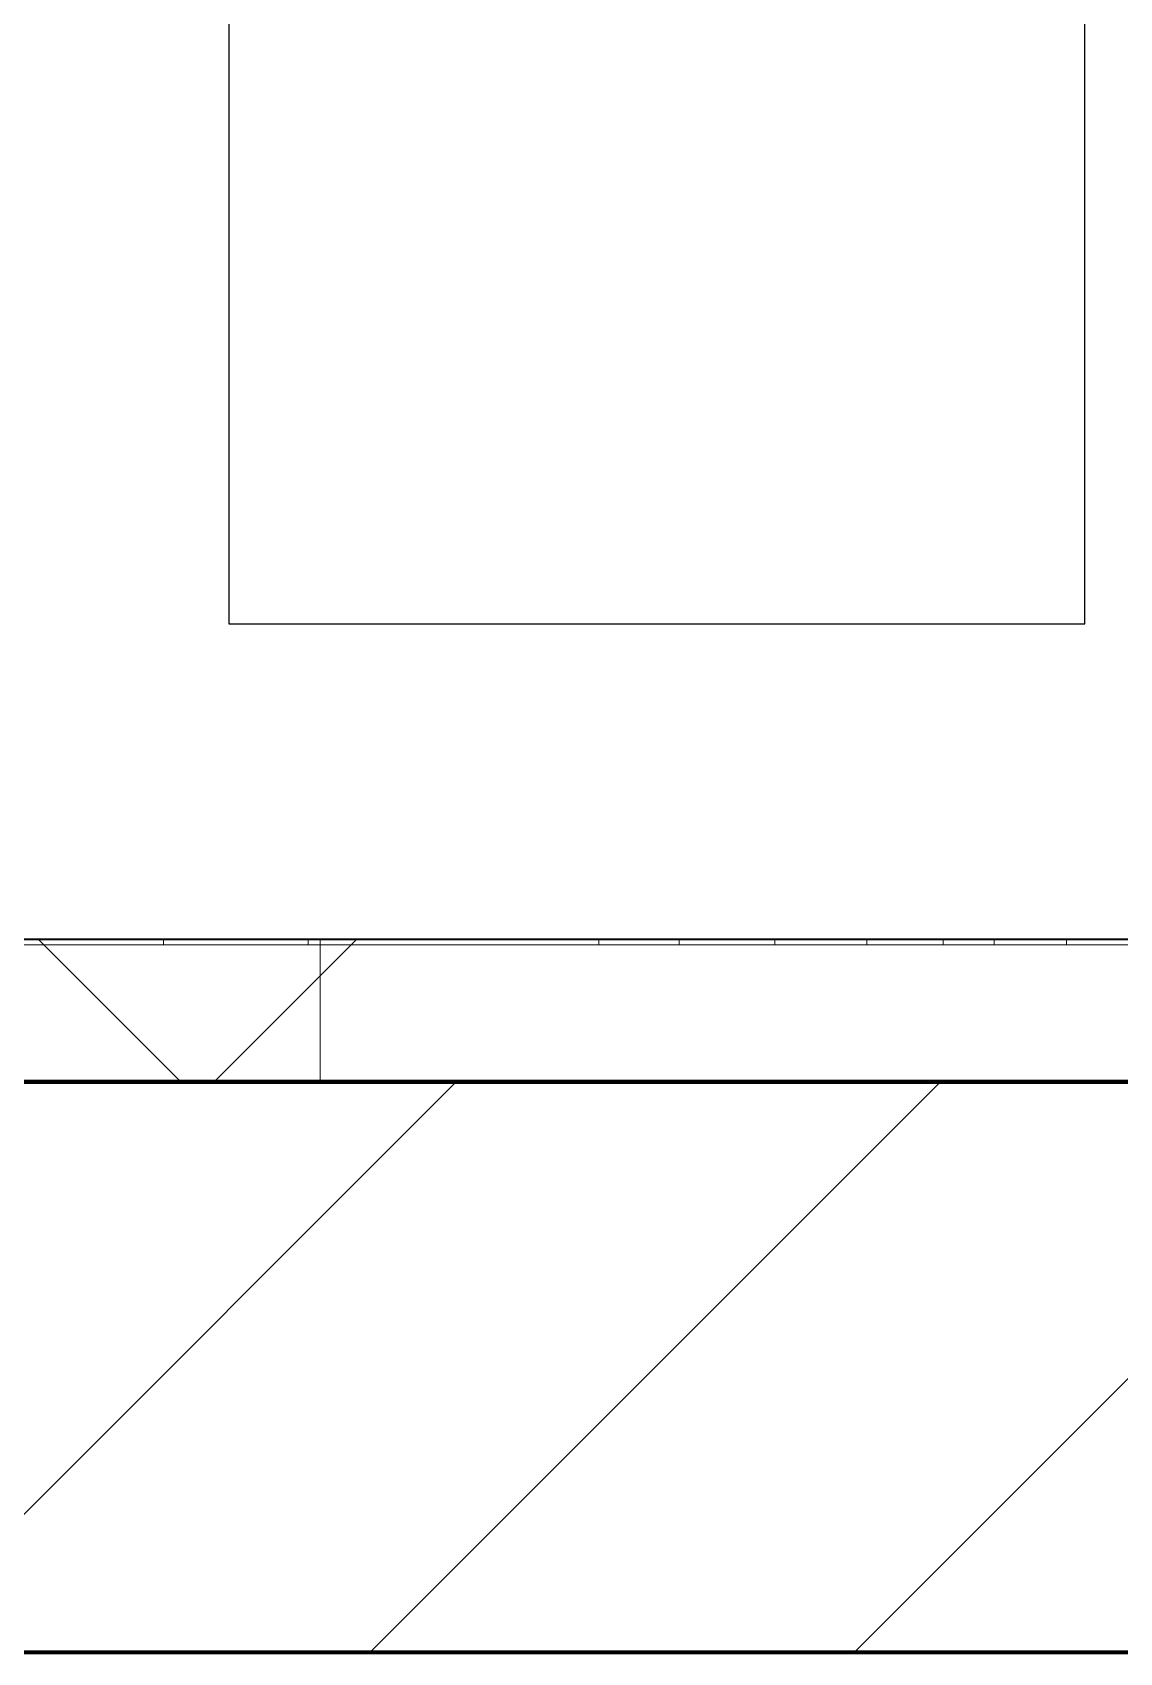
# Model space of a CAD drawing. Header units: millimetres. Extents: x -920231 to -841213, y -17301 to 22361.
# Drawn here: x -857283 to -856902, y -3376 to -2808 of the extents above; entities that cross this region are included whole.
import ezdxf
from ezdxf.xclip import XClip

# ---------------------------------------------------------------- set-up
doc = ezdxf.new("R2010")
doc.units = ezdxf.units.MM
doc.header["$XCLIPFRAME"] = 0
doc.layers.add('000 - WIPEOUT', color=250, linetype='Continuous')
doc.layers.add('A11_ALU.SOLID SHEET', color=2, linetype='Continuous')
for name, color, linetype, lineweight in [('A-GLAZ-CURT', 2, 'Continuous', 9), ('A-WALL', 5, 'Continuous', 35), ('A-WALL-FNSH', 2, 'Continuous', 35), ('A-WALL-PATT', 1, 'Continuous', 35)]:
    doc.layers.add(name, color=color, linetype=linetype, lineweight=lineweight)

# ---------------------------------------------------------------- blocks, each defined once
blk = doc.blocks.new('PPLS-PP19_Custom Tile Pattern - Custom Tile Pattern-V90-4230-01 ENLARGED MULTI-PURPOSE LEVEL - REFLECTED CEILING PLAN - SHEET 1')
at = {"layer": 'A-GLAZ-CURT'}
for p, q in [((170.29, 0), (245.04, 0)), ((195.99, 0), (213.31, 0)), ((213.31, 0), (195.99, 0)), ((230.06, 0), (300, 0)), ((245.04, 0), (245.04, -2)), ((295.8, 0), (300, 0)), ((295.8, -2), (295.8, 0)), ((300, 0), (300, -2)), ((-300, -2), (300, -2)), ((245.04, -2), (170.29, -2)), ((300, -2), (295.8, -2)), ((300, -2), (300, -50)), ((300, -50), (-300, -50))]:
    blk.add_line(p, q, dxfattribs=at)
for points, knots in [([(300, 0), (286.53, 0), (254.22, 0), (207.11, 0), (177.41, 0), (159.34, 0), (158.33, 0), (158.3, 0)], [-285.253232, -285.253232, -285.253232, -285.253232, -244.693688, -187.987675, -143.776725, -129.632772, -123.352749, -123.352749, -123.352749, -123.352749]), ([(159.07, 0), (159.13, 0), (160.84, 0), (165.21, 0), (174.15, 0), (185.98, 0), (208.82, 0), (219.42, 0), (230.06, 0)], [-115.643202, -115.643202, -115.643202, -115.643202, -114.681583, -87.660824, -65.295536, -41.623857, -24.459831, 0, 0, 0, 0]), ([(215.22, 0), (214.62, 0), (210.55, 0), (203.98, 0), (187.54, 0), (175.3, 0), (169.49, 0)], [-203.825446, -203.825446, -203.825446, -203.825446, -198.527383, -184.406837, -162.427601, -142.916156, -142.916156, -142.916156, -142.916156]), ([(172.07, 0), (177.66, 0), (187.87, 0), (201.08, 0), (207.47, 0), (213.96, 0), (215.11, 0)], [-255.364076, -255.364076, -255.364076, -255.364076, -237.955587, -223.92608, -215.862851, -208.75215, -208.75215, -208.75215, -208.75215]), ([(294.25, 0), (284.34, 0), (260.09, 0), (230.48, 0), (220, 0), (219.04, 0)], [-12427.685824, -12427.685824, -12427.685824, -12427.685824, -11905.454923, -11162.864862, -10859.773777, -10859.773777, -10859.773777, -10859.773777]), ([(219.84, 0), (220.8, 0), (227.72, 0), (240.28, 0), (245.04, 0)], [-10674.31991, -10674.31991, -10674.31991, -10674.31991, -10511.382485, -9932.504441, -9932.504441, -9932.504441, -9932.504441]), ([(284.78, 0), (284.83, 0), (285.23, 0), (287.47, 0), (291.28, 0), (293.21, 0)], [-4096.535135, -4096.535135, -4096.535135, -4096.535135, -4053.389046, -3959.664717, -3862.421465, -3862.421465, -3862.421465, -3862.421465]), ([(293.8, 0), (292.5, 0), (289.87, 0), (286.68, 0), (285.79, 0)], [-4562.639287, -4562.639287, -4562.639287, -4562.639287, -4358.271401, -4213.061173, -4213.061173, -4213.061173, -4213.061173])]:
    blk.add_open_spline(points, degree=3, knots=knots, dxfattribs=at)
for points in [[(295.8, 0), (295.34, 0), (294.84, 0), (294.29, 0)], [(294.29, 0), (296.21, 0), (298.11, 0), (300, 0)], [(300, 0), (298.25, 0), (296.49, 0), (294.73, 0)]]:
    blk.add_open_spline(points, degree=3, dxfattribs=at)
blk = doc.blocks.new('PPLS-PP19_Custom Tile Pattern - Custom Tile Pattern-V91-4230-01 ENLARGED MULTI-PURPOSE LEVEL - REFLECTED CEILING PLAN - SHEET 1')
at = {"layer": 'A-GLAZ-CURT'}
for p, q in [((-300, 0), (-202.31, 0)), ((-300, -2), (-300, 0)), ((-293.07, 0), (-275.75, 0)), ((-275.75, 0), (-293.07, 0)), ((-222.32, 0), (-205, 0)), ((-205, 0), (-222.32, 0)), ((-202.31, 0), (-202.31, -2)), ((-174.21, 0), (-140.66, 0)), ((-174.21, -2), (-174.21, 0)), ((-140.66, 0), (-140.66, -2)), ((-108.4, 0), (-81.66, 0)), ((-108.4, -2), (-108.4, 0)), ((-81.66, 0), (-81.66, -2)), ((-63.81, 0), (-38.36, 0)), ((-63.81, -2), (-63.81, 0)), ((-38.36, 0), (-38.36, -2)), ((-300, -2), (300, -2)), ((-300, -50), (-300, -2)), ((-202.31, -2), (-300, -2)), ((-140.66, -2), (-174.21, -2)), ((-81.66, -2), (-108.4, -2)), ((-38.36, -2), (-63.81, -2)), ((300, -50), (-300, -50))]:
    blk.add_line(p, q, dxfattribs=at)
at = {"layer": 'A-GLAZ-CURT', "flags": 128}
for points in [[(-300, 0), (-291.7, 0), (-283.58, 0), (-275.62, 0), (-267.8, 0), (-260.12, 0), (-252.56, 0), (-245.12, 0), (-237.77, 0), (-230.5, 0), (-223.32, 0), (-216.2, 0), (-209.18, 0), (-202.31, 0)], [(-233.91, 0), (-239.91, 0), (-247.01, 0), (-254.25, 0), (-261.61, 0), (-269.09, 0), (-276.68, 0), (-284.36, 0), (-292.14, 0), (-300, 0)], [(-174.21, 0), (-178.96, 0), (-183.97, 0), (-189.27, 0), (-194.85, 0), (-200.68, 0), (-206.74, 0), (-213.02, 0), (-219.49, 0), (-226.14, 0), (-232.95, 0)]]:
    blk.add_lwpolyline(points, dxfattribs=at)
at = {"layer": 'A-GLAZ-CURT'}
for points, knots in [([(-300, 0), (-284.65, 0), (-236.57, 0), (-193.47, 0), (-166.63, 0), (-162.09, 0)], [-5323.127839, -5323.127839, -5323.127839, -5323.127839, -4502.809032, -2700.551212, -2317.460792, -2317.460792, -2317.460792, -2317.460792]), ([(-234.54, 0), (-249.75, 0), (-270.88, 0), (-294.48, 0), (-300, 0)], [-14690.671329, -14690.671329, -14690.671329, -14690.671329, -13729.592194, -13439.944408, -13439.944408, -13439.944408, -13439.944408]), ([(-137.88, 0), (-140.56, 0), (-147.66, 0), (-147.69, 0), (-158.72, 0), (-174.02, 0), (-185.59, 0), (-209.77, 0), (-232.01, 0), (-255.22, 0), (-262.59, 0), (-264.9, 0), (-265.4, 0)], [-3187.727384, -3187.727384, -3187.727384, -3187.727384, -2919.378265, -2477.344047, -2237.412286, -2029.680487, -1755.085331, -1400.429864, -858.079193, -543.655514, -208.940337, 0, 0, 0, 0]), ([(-258.6, 0), (-257.91, 0), (-254.26, 0), (-245.17, 0), (-237.27, 0), (-233.91, 0)], [-5722.54675, -5722.54675, -5722.54675, -5722.54675, -5657.471696, -5413.335975, -5230.063612, -5230.063612, -5230.063612, -5230.063612]), ([(-162.55, 0), (-167.85, 0), (-179.14, 0), (-199.46, 0), (-216.65, 0), (-231.17, 0), (-233.39, 0), (-233.96, 0)], [-2048.735886, -2048.735886, -2048.735886, -2048.735886, -1763.376603, -1422.553702, -978.033455, -846.069444, -687.197352, -687.197352, -687.197352, -687.197352]), ([(-108.4, 0), (-116.54, 0), (-146.91, 0), (-189.85, 0), (-227.15, 0), (-233.91, 0)], [-17961.803277, -17961.803277, -17961.803277, -17961.803277, -17136.203329, -15131.813646, -14703.827656, -14703.827656, -14703.827656, -14703.827656]), ([(-233.54, 0), (-229.78, 0), (-222.71, 0), (-213.1, 0), (-200.2, 0), (-185.8, 0), (-171.77, 0), (-158.7, 0), (-157.22, 0)], [-5223.264148, -5223.264148, -5223.264148, -5223.264148, -5017.494783, -4832.723979, -4666.091899, -4349.945572, -4000.813434, -3840.635403, -3840.635403, -3840.635403, -3840.635403]), ([(-233.49, 0), (-233.44, 0), (-232.38, 0), (-230.74, 0), (-225.3, 0), (-223.63, 0)], [-455.274641, -455.274641, -455.274641, -455.274641, -440.605512, -119.536984, 0, 0, 0, 0]), ([(-223.63, 0), (-219.39, 0), (-206.17, 0), (-188.58, 0), (-169.02, 0), (-152.12, 0), (-136.84, 0), (-127.33, 0), (-124.19, 0), (-123.43, 0), (-123.28, 0)], [-5463.295695, -5463.295695, -5463.295695, -5463.295695, -5161.076232, -4739.070012, -4465.409639, -4149.119819, -3839.893365, -3647.167523, -3488.92562, -3439.852845, -3439.852845, -3439.852845, -3439.852845]), ([(-133.82, 0), (-135.51, 0), (-137.8, 0), (-149.31, 0), (-156.32, 0), (-161.04, 0), (-162.09, 0)], [-2731.647847, -2731.647847, -2731.647847, -2731.647847, -2418.507304, -2308.929706, -2113.765672, -2056.967708, -2056.967708, -2056.967708, -2056.967708]), ([(-152.35, 0), (-151.03, 0), (-147.71, 0), (-143.57, 0), (-138.62, 0)], [-3494.978217, -3494.978217, -3494.978217, -3494.978217, -3371.022232, -3227.460399, -3227.460399, -3227.460399, -3227.460399]), ([(-118.78, 0), (-121.86, 0), (-126.28, 0), (-136.96, 0), (-147.46, 0), (-150.03, 0), (-150.57, 0)], [-5938.474035, -5938.474035, -5938.474035, -5938.474035, -5700.061948, -5508.838257, -5298.784692, -5196.16478, -5196.16478, -5196.16478, -5196.16478]), ([(-150.34, 0), (-150.07, 0), (-147.75, 0), (-142.6, 0), (-127.26, 0), (-108.49, 0), (-97.49, 0), (-91.12, 0)], [-4948.728362, -4948.728362, -4948.728362, -4948.728362, -4883.323924, -4440.880425, -4054.690705, -3793.097032, -3464.109854, -3464.109854, -3464.109854, -3464.109854]), ([(-90.81, 0), (-96.91, 0), (-113.88, 0), (-130.52, 0), (-147.74, 0), (-149.07, 0)], [-7323.424259, -7323.424259, -7323.424259, -7323.424259, -7004.680444, -6449.282163, -6277.220794, -6277.220794, -6277.220794, -6277.220794]), ([(-148.23, 0), (-146.94, 0), (-140.15, 0), (-137.28, 0), (-133.93, 0), (-128.78, 0), (-126.5, 0)], [-6162.058746, -6162.058746, -6162.058746, -6162.058746, -6017.569127, -5560.701257, -5364.112219, -5231.017328, -5231.017328, -5231.017328, -5231.017328]), ([(-90.25, 0), (-94.16, 0), (-105.7, 0), (-122.65, 0), (-139.03, 0), (-146.11, 0), (-146.95, 0)], [-1601.454684, -1601.454684, -1601.454684, -1601.454684, -1374.161226, -945.742622, -741.901385, -489.130243, -489.130243, -489.130243, -489.130243]), ([(-146.69, 0), (-146.59, 0), (-145.49, 0), (-135.69, 0), (-128.29, 0), (-125.15, 0)], [-420.34245, -420.34245, -420.34245, -420.34245, -406.956646, -290.263673, 0, 0, 0, 0]), ([(-134.24, 0), (-133.42, 0), (-130.43, 0), (-117.33, 0), (-95.54, 0), (-84.96, 0), (-81.66, 0)], [-7671.276312, -7671.276312, -7671.276312, -7671.276312, -7293.749979, -6839.55839, -6236.997189, -5931.848349, -5931.848349, -5931.848349, -5931.848349]), ([(-127.41, 0), (-131.63, 0), (-133.13, 0), (-134.06, 0), (-134.11, 0)], [-8540.990293, -8540.990293, -8540.990293, -8540.990293, -8266.114998, -8251.085632, -8251.085632, -8251.085632, -8251.085632]), ([(-120.13, 0), (-120.14, 0), (-120.24, 0), (-121.3, 0), (-129.25, 0), (-133.82, 0)], [-2933.992132, -2933.992132, -2933.992132, -2933.992132, -2920.575025, -2840.280255, -2731.647847, -2731.647847, -2731.647847, -2731.647847]), ([(-113.44, 0), (-113.46, 0), (-114.06, 0), (-119.73, 0), (-125.43, 0), (-127.03, 0), (-127.41, 0)], [-323.250712, -323.250712, -323.250712, -323.250712, -282.672656, -98.539552, -24.539552, 0, 0, 0, 0]), ([(-126.5, 0), (-122.44, 0), (-108.71, 0), (-86.68, 0), (-63.44, 0), (-54.4, 0), (-48.53, 0), (-30.79, 0), (-18.03, 0), (8.61, 0), (15.02, 0), (22.91, 0), (31, 0), (39.04, 0), (48.07, 0), (52.48, 0), (53.46, 0)], [-5231.017328, -5231.017328, -5231.017328, -5231.017328, -4994.692869, -4542.524482, -4008.285538, -3689.699207, -3546.54457, -3315.260113, -2864.387349, -2439.246196, -2084.094819, -1956.422387, -1818.904206, -1645.594513, -1443.202566, -1380.475303, -1380.475303, -1380.475303, -1380.475303]), ([(-125.15, 0), (-124.93, 0), (-121.96, 0), (-113.01, 0), (-98.9, 0), (-85.29, 0), (-71.67, 0), (-65.93, 0), (-65.07, 0)], [-3362.7396, -3362.7396, -3362.7396, -3362.7396, -3342.215224, -3074.362186, -2902.289527, -2605.247022, -2322.099534, -2241.8264, -2241.8264, -2241.8264, -2241.8264]), ([(-122.08, 0), (-122.01, 0), (-121.69, 0), (-121.2, 0), (-120.88, 0)], [-3136.336417, -3136.336417, -3136.336417, -3136.336417, -3110.304437, -3035.164275, -3035.164275, -3035.164275, -3035.164275]), ([(-36.33, 0), (-36.43, 0), (-37.27, 0), (-45.02, 0), (-46.13, 0), (-60.59, 0), (-81.23, 0), (-99.51, 0), (-114.02, 0), (-117.28, 0), (-118.78, 0)], [-1855.773136, -1855.773136, -1855.773136, -1855.773136, -1810.870157, -1672.078046, -1405.135169, -1060.00838, -740.068933, -229.489605, -116.330425, 0, 0, 0, 0]), ([(-117.69, 0), (-117.06, 0), (-114.75, 0), (-113.43, 0), (-113.43, 0)], [-808.126779, -808.126779, -808.126779, -808.126779, -394.672656, -330.797262, -330.797262, -330.797262, -330.797262]), ([(-63.81, 0), (-70.01, 0), (-86.35, 0), (-107.8, 0), (-116.79, 0), (-117.66, 0)], [-2747.631049, -2747.631049, -2747.631049, -2747.631049, -2193.204658, -1433.981041, -969.752135, -969.752135, -969.752135, -969.752135]), ([(-115.82, 0), (-114.96, 0), (-110.41, 0), (-99.7, 0), (-92.16, 0), (-90.26, 0)], [-5724.064692, -5724.064692, -5724.064692, -5724.064692, -5430.283136, -5103.229623, -4997.243603, -4997.243603, -4997.243603, -4997.243603]), ([(-18.43, 0), (-21.18, 0), (-28.51, 0), (-40, 0), (-56.24, 0), (-75.59, 0), (-94, 0), (-112.01, 0), (-114.94, 0), (-115.63, 0)], [-2308.122278, -2308.122278, -2308.122278, -2308.122278, -2125.455881, -1792.521578, -1466.981642, -1208.454564, -789.402658, -501.969187, -243.577221, -243.577221, -243.577221, -243.577221]), ([(-90.27, 0), (-89.36, 0), (-83.4, 0), (-75.26, 0), (-68.41, 0), (-65.12, 0), (-63.63, 0)], [-3449.521256, -3449.521256, -3449.521256, -3449.521256, -3402.597032, -3144.956779, -3050.982048, -2969.237017, -2969.237017, -2969.237017, -2969.237017]), ([(-26.75, 0), (-27.82, 0), (-36.18, 0), (-53.55, 0), (-72.9, 0), (-86.91, 0), (-90.25, 0)], [-8718.362214, -8718.362214, -8718.362214, -8718.362214, -8532.293389, -8073.216054, -7508.296369, -7333.190684, -7333.190684, -7333.190684, -7333.190684]), ([(-90.05, 0), (-86.58, 0), (-69.24, 0), (-42.53, 0), (-12.78, 0), (4.23, 0), (9.64, 0), (10.14, 0), (10.18, 0)], [-4993.333029, -4993.333029, -4993.333029, -4993.333029, -4799.173296, -4065.652676, -3589.737505, -3285.047089, -3066.359526, -3044.715262, -3044.715262, -3044.715262, -3044.715262]), ([(-63.96, 0), (-64.13, 0), (-72.5, 0), (-80.63, 0), (-86.16, 0)], [-2171.769325, -2171.769325, -2171.769325, -2171.769325, -2007.031671, -1681.3698, -1681.3698, -1681.3698, -1681.3698]), ([(-29.03, 0), (-33.97, 0), (-43.74, 0), (-56.37, 0), (-71.66, 0), (-77.83, 0), (-82.66, 0), (-83.28, 0), (-83.28, 0)], [-2680.714891, -2680.714891, -2680.714891, -2680.714891, -2413.671296, -2161.752162, -2006.592567, -1646.621388, -1424.436217, -1393.971743, -1393.971743, -1393.971743, -1393.971743]), ([(-83.28, 0), (-83.28, 0), (-82.91, 0), (-76.14, 0), (-62.97, 0), (-48.14, 0), (-36.49, 0), (-33.57, 0), (-29.94, 0), (-28.57, 0)], [-1393.4169, -1393.4169, -1393.4169, -1393.4169, -1353.722004, -1274.333717, -1073.56893, -651.549973, -296.515819, -83.513472, 0, 0, 0, 0]), ([(31.18, 0), (25.97, 0), (11.99, 0), (-16.92, 0), (-47.42, 0), (-65.35, 0), (-66.28, 0), (-66.31, 0)], [-4496.803627, -4496.803627, -4496.803627, -4496.803627, -4222.080604, -3745.412743, -2981.410125, -2542.574734, -2526.906796, -2526.906796, -2526.906796, -2526.906796]), ([(-65.47, 0), (-65.27, 0), (-62.78, 0), (-55.26, 0), (-43.47, 0), (-38.36, 0)], [-2362.748727, -2362.748727, -2362.748727, -2362.748727, -2315.303971, -1809.437387, -1213.642243, -1213.642243, -1213.642243, -1213.642243]), ([(-63.63, 0), (-61.49, 0), (-57.39, 0), (-54.49, 0), (-45.2, 0), (-40.79, 0), (-40.46, 0), (-40.44, 0)], [-2969.237017, -2969.237017, -2969.237017, -2969.237017, -2851.217951, -2734.127174, -2474.780881, -2410.990208, -2350.645972, -2350.645972, -2350.645972, -2350.645972]), ([(-51.83, 0), (-51.83, 0), (-51.78, 0), (-47.4, 0), (-46.01, 0), (-40.22, 0), (-36.78, 0)], [-632.814994, -632.814994, -632.814994, -632.814994, -627.965721, -508.377888, -260.442412, 0, 0, 0, 0]), ([(76.63, 0), (74.8, 0), (67.65, 0), (53.52, 0), (37, 0), (24.07, 0), (12.82, 0), (-2.9, 0), (-20.62, 0), (-32.81, 0), (-44.85, 0), (-51.43, 0), (-51.79, 0)], [-3095.572228, -3095.572228, -3095.572228, -3095.572228, -2950.589685, -2634.532728, -2313.748533, -2106.613311, -1925.670641, -1617.263037, -1290.787923, -1039.307308, -819.71621, -644.910881, -644.910881, -644.910881, -644.910881]), ([(-36.78, 0), (-32.43, 0), (-26.42, 0), (-20.09, 0), (-19.13, 0)], [-6191.144455, -6191.144455, -6191.144455, -6191.144455, -5862.463379, -5804.197927, -5804.197927, -5804.197927, -5804.197927]), ([(-36.29, 0), (-36.29, 0), (-34.66, 0), (-28.88, 0), (-26.95, 0), (-26.54, 0)], [-9150.272121, -9150.272121, -9150.272121, -9150.272121, -9057.163041, -8919.836787, -8834.607043, -8834.607043, -8834.607043, -8834.607043]), ([(30.82, 0), (29.27, 0), (20.14, 0), (3.54, 0), (-16.58, 0), (-34.76, 0), (-36.04, 0)], [-10462.034656, -10462.034656, -10462.034656, -10462.034656, -10363.088938, -9884.23066, -9424.652049, -9182.880979, -9182.880979, -9182.880979, -9182.880979]), ([(-33.34, 0), (-33.34, 0), (-32.93, 0), (-31.16, 0), (-30.52, 0)], [-2415.024266, -2415.024266, -2415.024266, -2415.024266, -2357.633367, -2323.618664, -2323.618664, -2323.618664, -2323.618664]), ([(-18.39, 0), (-23.84, 0), (-30.57, 0), (-31.82, 0), (-32, 0)], [-2994.501669, -2994.501669, -2994.501669, -2994.501669, -2698.150104, -2614.070998, -2614.070998, -2614.070998, -2614.070998]), ([(-30.61, 0), (-29.53, 0), (-23.35, 0), (-15.75, 0), (-15.19, 0)], [-54150.414002, -54150.414002, -54150.414002, -54150.414002, -53749.15266, -53717.791567, -53717.791567, -53717.791567, -53717.791567]), ([(-18.95, 0), (-19.02, 0), (-21.37, 0), (-26.26, 0), (-29.97, 0), (-30.54, 0)], [-54799.347654, -54799.347654, -54799.347654, -54799.347654, -54789.006179, -54461.685999, -54258.56961, -54258.56961, -54258.56961, -54258.56961]), ([(-30.52, 0), (-27.11, 0), (-17.83, 0), (5.99, 0), (22.06, 0), (37.44, 0), (45.29, 0), (51.29, 0), (53.43, 0)], [-2323.618664, -2323.618664, -2323.618664, -2323.618664, -2142.497158, -1716.209403, -1206.526904, -1089.329421, -901.315459, -786.462943, -786.462943, -786.462943, -786.462943]), ([(-28.57, 0), (-26.93, 0), (-23.04, 0), (-19.79, 0), (-18.38, 0)], [-5361.429781, -5361.429781, -5361.429781, -5361.429781, -5261.36855, -5179.298109, -5179.298109, -5179.298109, -5179.298109])]:
    blk.add_open_spline(points, degree=3, knots=knots, dxfattribs=at)
for points in [[(-162.03, 0), (-154.4, 0), (-147.23, 0), (-140.66, 0)], [(-86.16, 0), (-87.35, 0), (-88.54, 0), (-89.75, 0)], [(-39.84, 0), (-39.08, 0), (-38.11, 0), (-37.36, 0)], [(-18.42, 0), (-21.89, 0), (-25.44, 0), (-29.03, 0)]]:
    blk.add_open_spline(points, degree=3, dxfattribs=at)
blk = doc.blocks.new('*U1487')
at = {"color": 3}
blk.add_wipeout([(-200, -2650), (200, -2650), (200, -2950), (-200, -2950)], dxfattribs=at).dxf.layer = '000 - WIPEOUT'
at = {"layer": 'A11_ALU.SOLID SHEET', "color": 0, "linetype": 'ByBlock'}
blk.add_lwpolyline([(-200, -2950), (200, -2950), (200, -2650), (-200, -2650)], close=True, dxfattribs=at)
blk = doc.blocks.new('*U1512')
at = {"layer": 'A11_ALU.SOLID SHEET', "linetype": 'ByBlock', "rotation": 90}
blk.add_blockref('*U1487', (-115182, -6394.5), dxfattribs=at)

msp = doc.modelspace()

# ---------------------------------------------------------------- block references
ref = msp.add_blockref('*U1512', (-744682.37, 3579.02))
XClip(ref).set_block_clipping_path([(-170955.001718735, -20880.0077451951), (-101425.4223389953, 14393.0014498747)])

# ---------------------------------------------------------------- next in the draw order: hatches: boundary and pattern name
at = {"layer": 'A-WALL-PATT', "lineweight": 9}
h = msp.add_hatch(dxfattribs=at)
h.set_pattern_fill('FP_3', color=256, style=0, pattern_type=2)
h.set_pattern_definition([(45, (0, 0), (-212.13203, 212.13203), []), (135, (0, 0), (-212.13203, -212.13203), [])])
h.paths.add_polyline_path([(-850767.37, -3175.94), (-850767.37, -3125.94), (-868697.34, -3125.94), (-868743.96, -3175.94), (-850867, -3175.94)])
h = msp.add_hatch(dxfattribs=at)
h.set_pattern_fill('FP_2', color=256, style=0, pattern_type=2)
h.set_pattern_definition([(45, (0, 0), (-84.852814, 84.852814), [])])
h.paths.add_polyline_path([(-850567.37, -3375.94), (-850567.37, -3175.94), (-868402.13, -3175.94), (-868588.64, -3375.94), (-850766.31, -3375.94)])

# ---------------------------------------------------------------- next in the draw order: linework, layer by layer
at = {"layer": 'A-WALL', "color": 7, "lineweight": 70}
for p, q in [((-868402.13, -3175.94), (-850767.37, -3175.94)), ((-850767.37, -3175.94), (-868402.13, -3175.94)), ((-850766.31, -3375.94), (-868588.64, -3375.94))]:
    msp.add_line(p, q, dxfattribs=at)
at = {"layer": 'A-WALL-FNSH', "color": 250}
msp.add_line((-868697.34, -3125.94), (-850817.37, -3125.94), dxfattribs=at)

# ---------------------------------------------------------------- next in the draw order: block references
at = {"layer": 'A-GLAZ-CURT'}
for name, p in [('PPLS-PP19_Custom Tile Pattern - Custom Tile Pattern-V90-4230-01 ENLARGED MULTI-PURPOSE LEVEL - REFLECTED CEILING PLAN - SHEET 1', (-857482.37, -3125.94)), ('PPLS-PP19_Custom Tile Pattern - Custom Tile Pattern-V91-4230-01 ENLARGED MULTI-PURPOSE LEVEL - REFLECTED CEILING PLAN - SHEET 1', (-856882.37, -3125.94))]:
    msp.add_blockref(name, p, dxfattribs=at)

doc.saveas('drawing.dxf')
